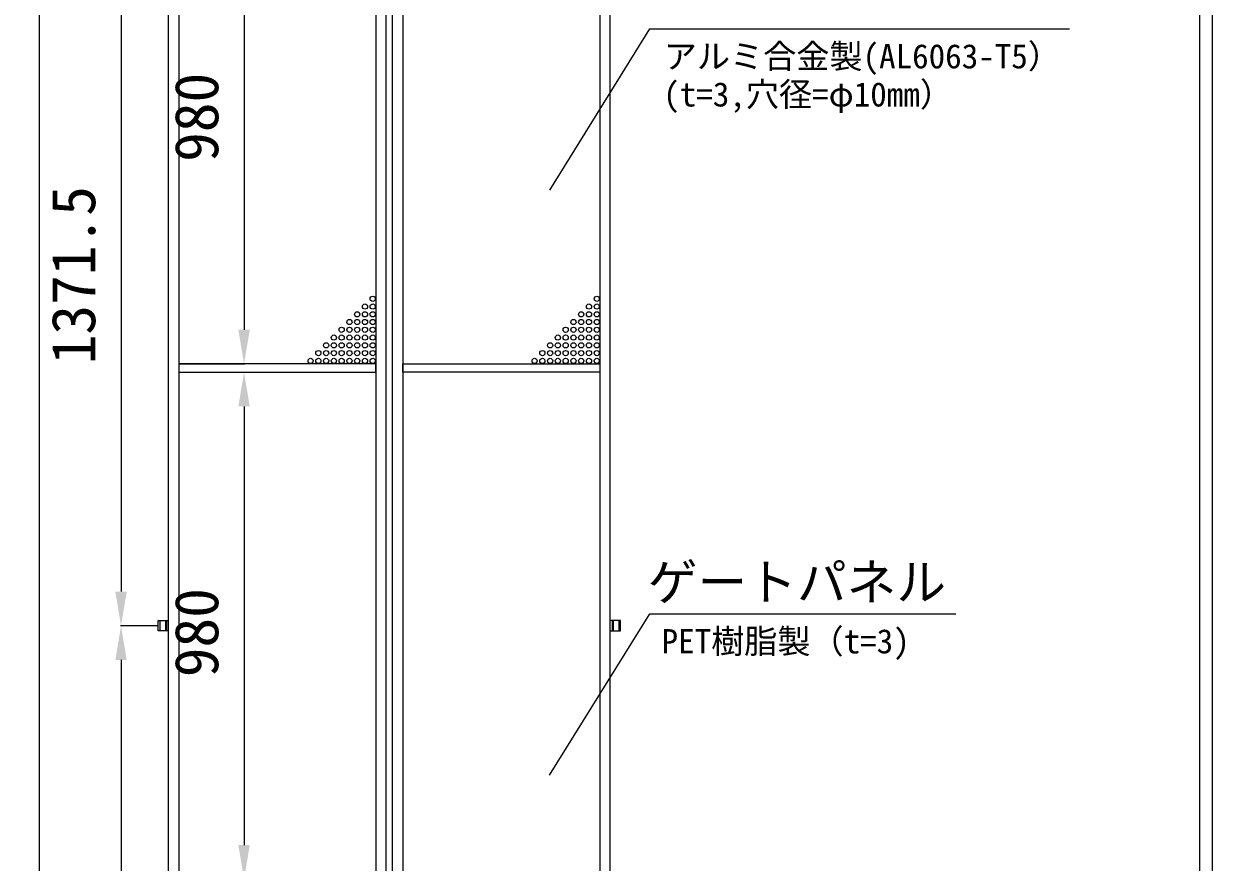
# Model space of a CAD drawing. Units: millimetres, scale not verified. Extents: x 2437 to 26587, y -17325 to 17325.
# Drawn here: x 23832 to 26587, y -10557 to -8612 of the extents above; entities that cross this region are included whole.
import ezdxf
from ezdxf.enums import TextEntityAlignment as Align

# ---------------------------------------------------------------- set-up
doc = ezdxf.new("R2010")
doc.units = ezdxf.units.MM
doc.header["$LTSCALE"] = 90
doc.linetypes.add('DASHED1', pattern=[1.8, 1.2, -0.6])
for name, color, linetype, lineweight in [('0-2_ACCG-3018', 7, 'Continuous', 18), ('0-A_図面枠', 7, 'Continuous', 18), ('0-B_寸法', 3, 'Continuous', 18), ('1-7_標準ﾊﾟﾈﾙ', 7, 'Continuous', 18), ('1-9_文字', 7, 'Continuous', 18)]:
    doc.layers.add(name, color=color, linetype=linetype, lineweight=lineweight)
doc.styles.add('ＭＳ ゴシック', font='')
doc.styles.get('ＭＳ ゴシック').set_extended_font_data('MS Gothic')

msp = doc.modelspace()

# ---------------------------------------------------------------- linework, layer by layer
at = {"layer": '0-2_ACCG-3018'}
for centre in [(24640.97, -9250.25), (25160.21, -9250.25), (24604.97, -9286.24), (24622.97, -9268.25), (24622.97, -9286.24), (24640.97, -9268.25), (24640.97, -9286.24), (25124.21, -9286.24), (25142.21, -9268.25), (25142.21, -9286.24), (25160.21, -9268.25), (25160.21, -9286.24), (24586.97, -9304.24), (24604.97, -9304.24), (24622.97, -9304.24), (24640.97, -9304.24), (25106.21, -9304.24), (25124.21, -9304.24), (25142.21, -9304.24), (25160.21, -9304.24), (24550.97, -9340.25), (24568.97, -9322.25), (24568.97, -9340.25), (24586.97, -9322.25), (24586.97, -9340.25), (24604.97, -9322.25), (24604.97, -9340.25), (24622.97, -9322.25), (24622.97, -9340.25), (24640.97, -9322.25), (24640.97, -9340.25), (25070.21, -9340.25), (25088.21, -9322.25), (25088.21, -9340.25), (25106.21, -9322.25), (25106.21, -9340.25), (25124.21, -9322.25), (25124.21, -9340.25), (25142.21, -9322.25), (25142.21, -9340.25), (25160.21, -9322.25), (25160.21, -9340.25), (24532.97, -9358.25), (24550.97, -9358.25), (24568.97, -9358.25), (24586.97, -9358.25), (24604.97, -9358.25), (24622.97, -9358.25), (24640.97, -9358.25), (25052.21, -9358.25), (25070.21, -9358.25), (25088.21, -9358.25), (25106.21, -9358.25), (25124.21, -9358.25), (25142.21, -9358.25), (25160.21, -9358.25), (24496.97, -9394.24), (24514.97, -9376.24), (24514.97, -9394.24), (24532.97, -9376.24), (24532.97, -9394.24), (24550.97, -9376.24), (24550.97, -9394.24), (24568.97, -9376.24), (24568.97, -9394.24), (24586.97, -9376.24), (24586.97, -9394.24), (24604.97, -9376.24), (24604.97, -9394.24), (24622.97, -9376.24), (24622.97, -9394.24), (24640.97, -9376.24), (24640.97, -9394.24), (25016.21, -9394.24), (25034.21, -9376.24), (25034.21, -9394.24), (25052.21, -9376.24), (25052.21, -9394.24), (25070.21, -9376.24), (25070.21, -9394.24), (25088.21, -9376.24), (25088.21, -9394.24), (25106.21, -9376.24), (25106.21, -9394.24), (25124.21, -9376.24), (25124.21, -9394.24), (25142.21, -9376.24), (25142.21, -9394.24), (25160.21, -9376.24), (25160.21, -9394.24)]:
    msp.add_circle(centre, 6, dxfattribs=at)
at = {"layer": '0-A_図面枠'}
for points in [[(2436.88, -675), (26586.88, -675), (26586.88, -17325), (2436.88, -17325)], [(23413.12, -7201.4), (26557.04, -7201.4), (26557.04, -12222.99), (23413.12, -12222.99)]]:
    msp.add_lwpolyline(points, close=True, dxfattribs=at)
at = {"layer": '0-B_寸法'}
for p, q in [((23867.8, -8286.05), (23867.8, -11731.25)), ((24342.77, -8304.64), (24342.77, -9322.25)), ((24057.55, -8442.05), (24057.55, -9929.45)), ((24192.77, -9401.44), (24343.97, -9401.44)), ((24192.77, -9420.64), (24343.97, -9420.64)), ((24342.77, -9499.84), (24342.77, -10517.44)), ((24142.67, -10008.65), (24056.35, -10008.65)), ((24142.67, -10008.65), (24056.35, -10008.65)), ((24057.55, -10087.85), (24057.55, -11575.24))]:
    msp.add_line(p, q, dxfattribs=at)
at = {"layer": '0-B_寸法', "color": 91}
for points in [[(24329.57, -9322.25), (24342.77, -9401.44), (24355.97, -9322.25)], [(24329.57, -9499.84), (24342.77, -9420.64), (24355.97, -9499.84)], [(24044.35, -9929.45), (24057.55, -10008.65), (24070.75, -9929.45)], [(24044.35, -10087.85), (24057.55, -10008.65), (24070.75, -10087.85)], [(24329.57, -10517.44), (24342.77, -10596.65), (24355.97, -10517.44)]]:
    msp.add_solid(points, dxfattribs=at)
at = {"layer": '1-7_標準ﾊﾟﾈﾙ', "linetype": 'DASHED1'}
for p, q in [((24147.47, -9996.64), (24147.47, -10020.65)), ((24160.67, -9996.64), (24160.67, -10020.65)), ((25198.32, -9996.64), (25198.32, -10020.65)), ((25211.51, -9996.64), (25211.51, -10020.65))]:
    msp.add_line(p, q, dxfattribs=at)
at = {"layer": '1-7_標準ﾊﾟﾈﾙ'}
for p, q in [((24163.32, -9996.64), (24163.32, -10020.65)), ((25195.66, -9996.64), (25195.66, -10020.65))]:
    msp.add_line(p, q, dxfattribs=at)
for points in [[(24167.87, -8206.85), (24191.57, -8206.85), (24191.57, -11810.45), (24167.87, -11810.45)], [(24671.87, -8206.85), (24648.17, -8206.85), (24648.17, -11810.45), (24671.87, -11810.45)], [(24687.12, -8206.85), (24710.81, -8206.85), (24710.81, -11810.45), (24687.12, -11810.45)], [(25191.12, -8206.85), (25167.41, -8206.85), (25167.41, -11810.45), (25191.12, -11810.45)], [(24648.17, -9401.44), (24191.57, -9401.44), (24191.57, -9420.64), (24648.17, -9420.64)], [(24710.81, -9401.44), (25167.41, -9401.44), (25167.41, -9420.64), (24710.81, -9420.64)]]:
    msp.add_lwpolyline(points, close=True, dxfattribs=at)
for points in [[(24167.87, -10020.65), (24143.87, -10020.65), (24143.87, -9996.64), (24167.87, -9996.64)], [(25191.12, -10020.65), (25215.11, -10020.65), (25215.11, -9996.64), (25191.12, -9996.64)]]:
    msp.add_lwpolyline(points, dxfattribs=at)
at = {"layer": '1-9_文字'}
for p, q in [((25051.55, -8998.29), (25283.53, -8624.39)), ((25283.53, -8624.39), (25283.96, -8624.39)), ((25283.96, -8624.39), (26255.73, -8624.39)), ((25051.11, -10354.99), (25283.1, -9981.1)), ((25283.1, -9981.1), (25283.53, -9981.1)), ((25283.53, -9981.1), (25992.96, -9981.1))]:
    msp.add_line(p, q, dxfattribs=at)

# ---------------------------------------------------------------- texts
at = {"layer": '0-B_寸法', "style": 'ＭＳ ゴシック'}
for s, p in [('980', (24313.39, -8932.8)), ('1371.5', (24028.17, -9402.36)), ('980', (24313.39, -10128))]:
    msp.add_text(s, height=101.3, rotation=90, dxfattribs=at).set_placement(p, align=Align.BOTTOM_LEFT)
at = {"layer": '1-9_文字', "style": 'ＭＳ ゴシック'}
for s, height, p in [('アルミ合金製(AL6063-T5）', 56.3, (25315.65, -8732.87)), ('(t=3,穴径=φ10mm）', 56.3, (25314.34, -8821.29)), ('ゲートパネル', 84.46, (25278.59, -9974.62)), ('PET樹脂製（t=3)', 56.3, (25310.45, -10089.58))]:
    msp.add_text(s, height=height, dxfattribs=at).set_placement(p, align=Align.BOTTOM_LEFT)

doc.saveas('drawing.dxf')
